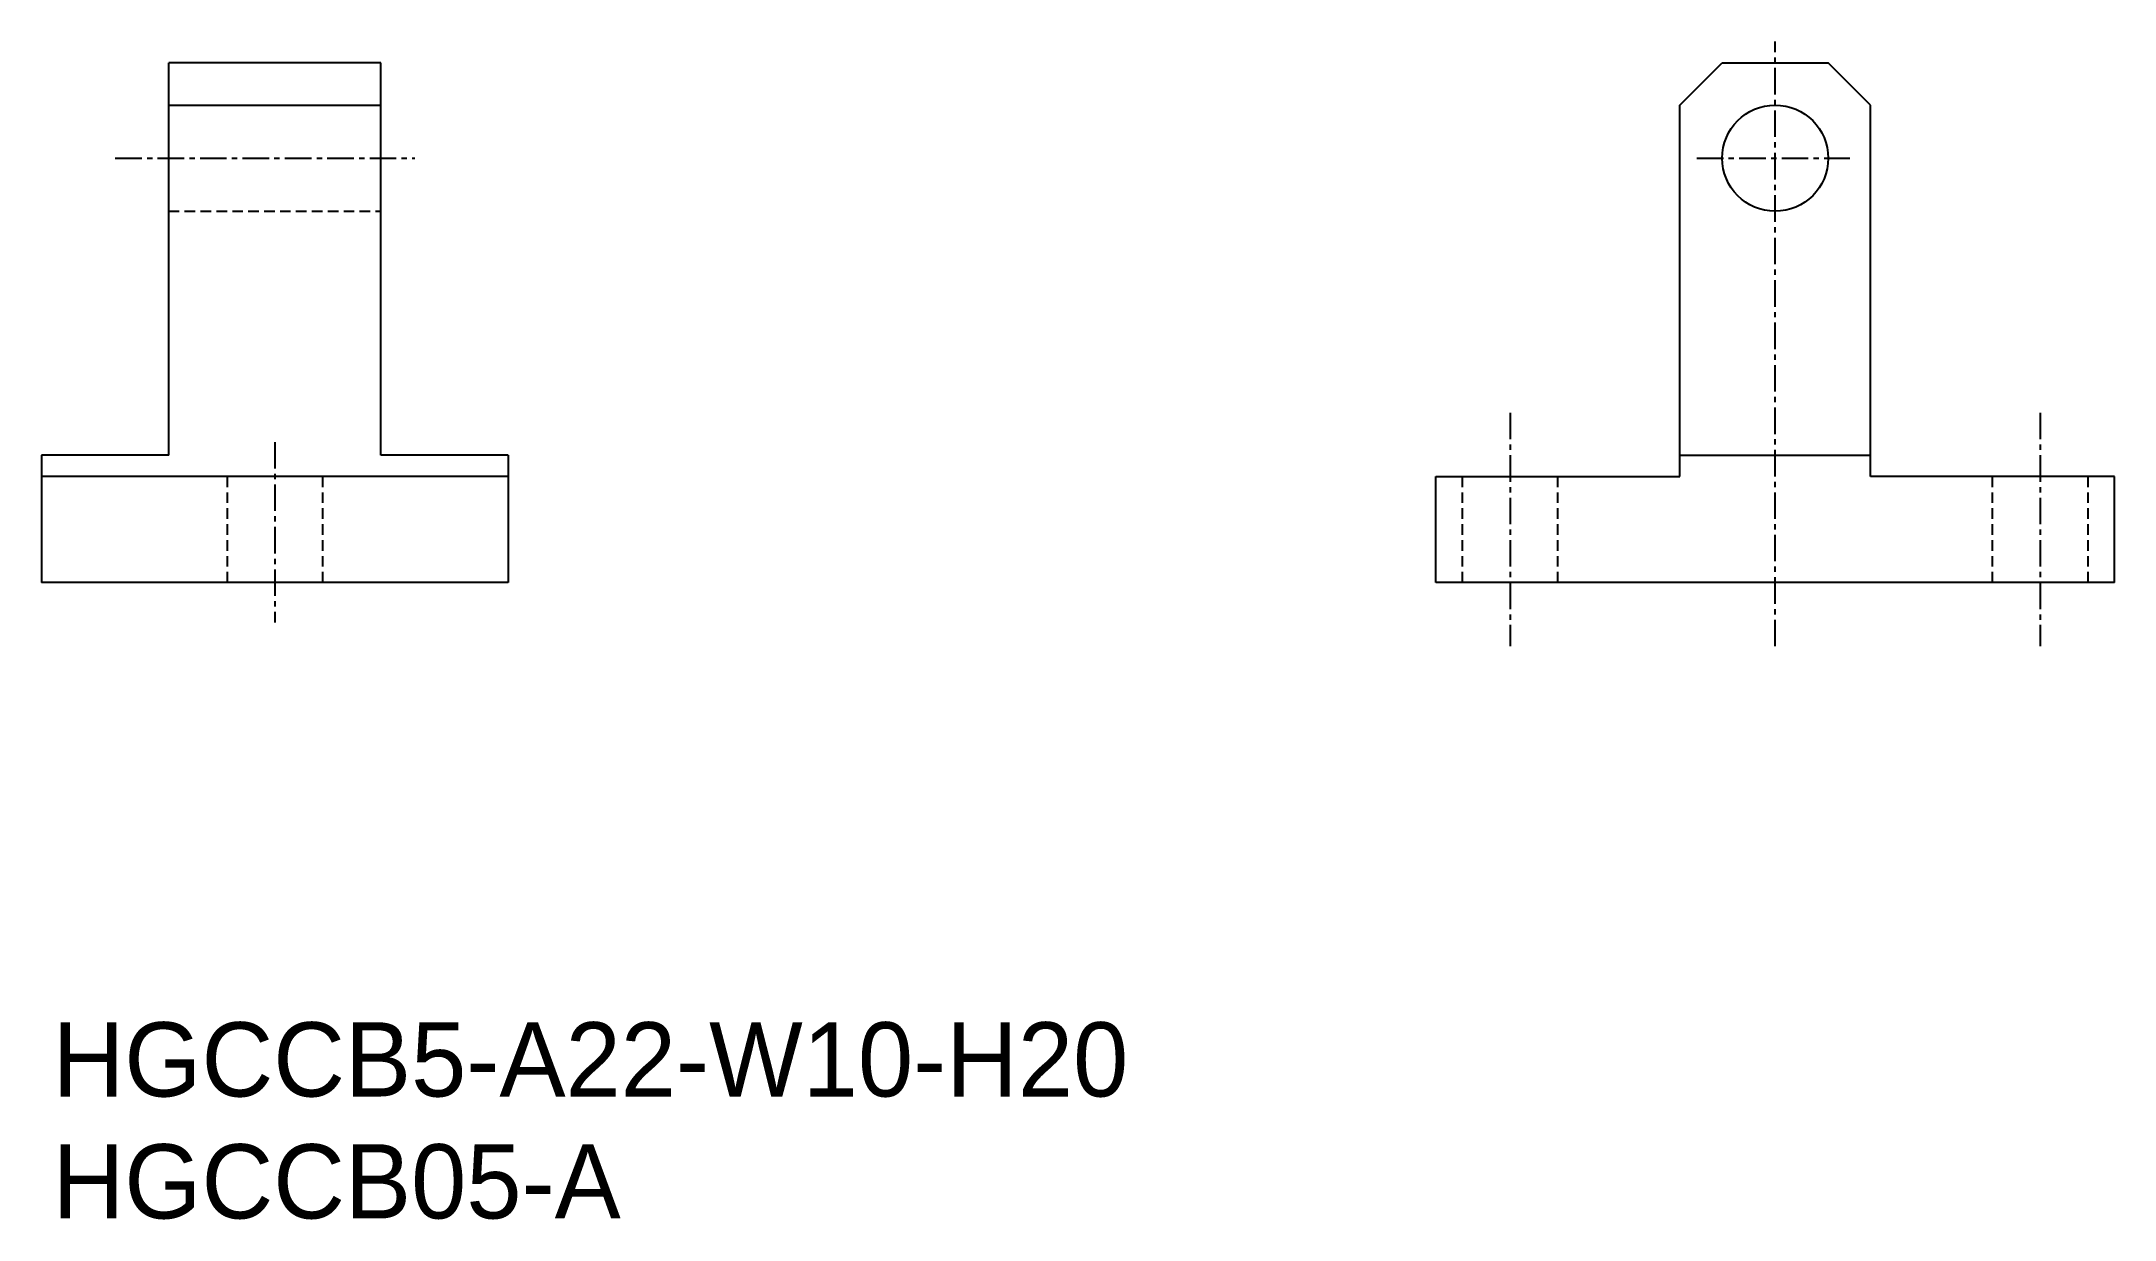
# Model space of a CAD drawing. Extents: x -0.1 to 97.7, y 0.4 to 55.9.
import ezdxf

# ---------------------------------------------------------------- set-up
doc = ezdxf.new("R2010")
doc.units = 0
doc.linetypes.add('CENTER', pattern=[2, 1.25, -0.25, 0.25, -0.25])
doc.linetypes.add('DASHED', pattern=[0.75, 0.5, -0.25])
doc.layers.get('0').update_dxf_attribs({"linetype": 'CONTINUOUS'})
doc.layers.add('CENTER', color=1, linetype='CENTER')

msp = doc.modelspace()

# ---------------------------------------------------------------- linework, layer by layer
at = {"color": 7, "linetype": 'CONTINUOUS'}
for p, q in [((5.927, 36.398), (5.927, 54.898)), ((15.927, 54.898), (5.927, 54.898)), ((15.927, 36.398), (15.927, 54.898)), ((77.174, 52.898), (79.174, 54.898)), ((79.174, 54.898), (84.174, 54.898)), ((86.174, 52.898), (84.174, 54.898)), ((5.927, 52.898), (5.927, 52.898)), ((5.927, 52.898), (15.927, 52.898)), ((77.174, 35.398), (77.174, 52.898)), ((86.174, 35.398), (86.174, 52.898)), ((5.927, 36.398), (-0.073, 36.398)), ((-0.073, 36.398), (-0.073, 30.398)), ((21.927, 36.398), (15.927, 36.398)), ((21.927, 36.398), (21.927, 30.398)), ((77.174, 36.398), (86.174, 36.398)), ((21.927, 35.398), (-0.073, 35.398)), ((65.674, 35.398), (77.174, 35.398)), ((65.674, 30.398), (65.674, 35.398)), ((97.674, 35.398), (86.174, 35.398)), ((97.674, 30.398), (97.674, 35.398)), ((21.927, 30.398), (-0.073, 30.398)), ((97.674, 30.398), (65.674, 30.398)), ((81.674, 30.398), (80.674, 30.398))]:
    msp.add_line(p, q, dxfattribs=at)
at = {"color": 3, "linetype": 'DASHED'}
for p, q in [((5.927, 52.898), (15.927, 52.898)), ((5.927, 47.898), (15.927, 47.898)), ((8.677, 35.398), (8.677, 30.398)), ((13.177, 35.398), (13.177, 30.398)), ((66.924, 30.398), (66.924, 35.398)), ((71.424, 30.398), (71.424, 35.398)), ((91.924, 30.398), (91.924, 35.398)), ((96.424, 30.398), (96.424, 35.398))]:
    msp.add_line(p, q, dxfattribs=at)
at = {"color": 7, "linetype": 'CONTINUOUS'}
msp.add_circle((81.674, 50.398), 2.5, dxfattribs=at)
at = {"layer": 'CENTER', "color": 1, "linetype": 'CENTER'}
for p, q in [((81.674, 27.398), (81.674, 55.898)), ((3.406, 50.398), (17.529, 50.398)), ((77.98, 50.398), (85.186, 50.398)), ((69.174, 38.398), (69.174, 27.398)), ((94.174, 38.398), (94.174, 27.398)), ((10.927, 37.02), (10.927, 28.517))]:
    msp.add_line(p, q, dxfattribs=at)

# ---------------------------------------------------------------- texts
at = {"color": 7, "linetype": 'CONTINUOUS'}
for s, p in [('HGCCB5-A22-W10-H20', (0.455, 6.175)), ('HGCCB05-A', (0.455, 0.427))]:
    msp.add_text(s, height=3.5, dxfattribs=at).set_placement(p)

doc.saveas('drawing.dxf')
